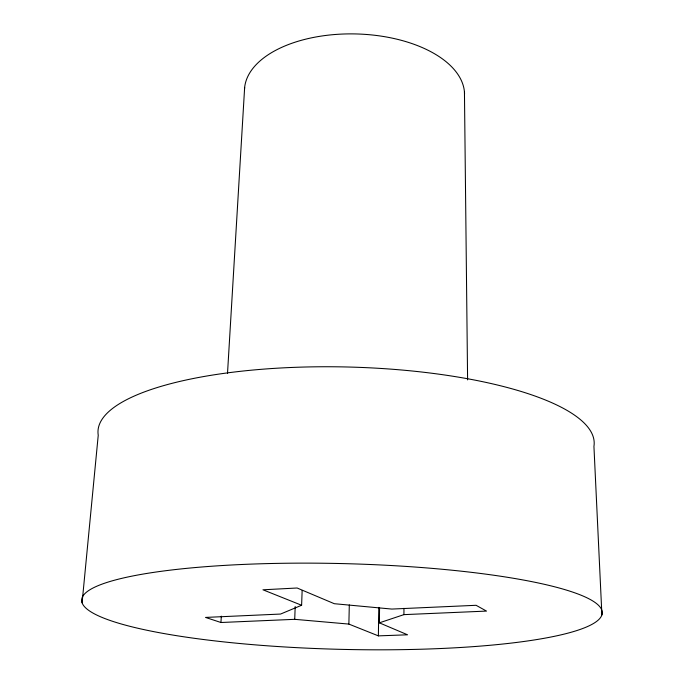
<?xml version="1.0" encoding="UTF-8"?>
<svg xmlns="http://www.w3.org/2000/svg" width="684" height="684" viewBox="0 0 684 684"><rect width="100%" height="100%" fill="white"/><g stroke="black" fill="none" stroke-linecap="round" stroke-linejoin="round"><path stroke-width="1.03" d="M379.569 607.999L379.363 622.833L403.919 614.634L403.962 608.29M379.363 622.833L407.553 634.795L378.38 635.872L378.791 607.375M378.38 635.872L348.874 624.082L349.302 604.93M348.874 624.082L294.719 619.328L220.949 622.5L205.525 617.421L280.577 614.052L301.618 605.255L302.148 590.42M294.719 619.328L295.189 606.546M220.949 622.5L221.317 616.164M227.516 373.31L244.65 87.415M82.097 602.758L98.24 435.221A248.181 70.563 1.4 0 1 346.061 366.966A248.181 70.563 1.4 0 1 593.934 446.344L601.903 614.865A260.365 42.887 1.4 0 1 200.403 639.112A260.365 42.887 1.4 0 1 223.565 565.454A260.365 42.887 1.4 0 1 601.903 614.865M403.919 614.634L486.504 611.086L476.081 605.297L391.829 609.068L334.314 603.707L297.121 588.001L262.955 589.796L301.618 605.255M464.445 91.964L467.599 379.902M244.487 89.459A110.073 58.841 1.4 0 1 355.176 33.926A110.073 58.841 1.4 0 1 464.556 94.016"/></g></svg>
